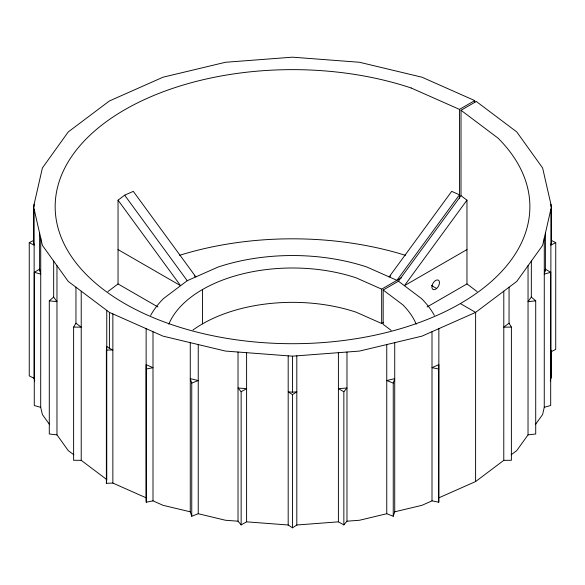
<?xml version="1.0" encoding="UTF-8"?>
<svg xmlns="http://www.w3.org/2000/svg" width="585" height="585" viewBox="0 0 585 585"><rect width="100%" height="100%" fill="white"/><g stroke="black" fill="none" stroke-linecap="round" stroke-linejoin="round"><path stroke-width="0.88" d="M474.728 102.404L474.728 100.583L421.968 77.205L359.519 62.273L292.5 57.176L225.481 62.273L163.032 77.205L109.402 100.964L68.255 131.925L42.391 167.983L33.564 206.673L33.564 242.658L34.135 245.152L34.135 378.341L34.742 381.018M34.135 209.167L34.135 245.152L29.25 242.658L29.25 375.855L34.135 378.341M34.135 206.878L34.135 204.18M34.31 272.303L40.738 274.109L39.612 269.158L34.31 272.303L34.274 405.529L40.701 407.328L42.391 414.546L49.571 424.542M39.612 270.987L39.612 233.174M40.701 407.328L40.738 238.124M73.856 454.801L68.255 450.604L56.972 434.86L56.972 301.677L53.674 297.078L53.674 261.093M56.972 265.692L56.972 301.677L49.286 300.822L49.286 433.997L56.972 434.86M346.978 352.024L346.978 521.191L343.856 524.899L338.401 521.842L296.814 525.001L292.5 527.824L288.186 525.001L246.599 521.842L241.144 524.899L238.022 521.191L225.481 520.255L198.242 513.725L191.756 516.255L190.271 511.816L163.032 505.316L152.999 500.855L146.243 502.208L146.14 497.82L112.861 483.071L106.353 483.305L106.755 479.554L81.22 460.336L73.615 460.278L73.615 327.095L75.955 323.198L75.955 287.213M81.22 291.176L81.22 460.336M106.755 310.386L106.755 479.554M112.861 483.071L112.861 349.896L109.402 348.367L109.402 312.383L68.255 281.422L42.391 245.364L33.564 206.673M112.861 313.911L112.861 349.896L106.353 350.13L106.353 483.305M146.14 328.653L146.14 497.82M152.999 331.695L152.999 500.855M190.271 342.649L190.271 511.816M198.242 344.558L198.242 513.725M238.022 352.024L238.022 521.191M246.599 352.675L246.599 521.842M288.186 355.841L288.186 525.001M292.5 527.824L292.5 394.641L288.186 391.826L292.5 392.155L292.5 356.17L359.519 351.073L421.968 336.141L475.62 312.383L516.767 281.422L542.631 245.364L551.458 206.673L542.631 167.983L516.767 131.925L476.278 101.461L461.024 110.273L461.002 195.675L398.443 281.209L383.182 290.021L383.182 324.375L391.153 330.379M296.814 355.841L296.814 525.001M338.401 352.675L338.401 521.842M386.758 344.558L386.758 513.725L393.244 516.255L394.729 511.816L394.729 342.649M432.001 331.695L432.001 500.855L421.968 505.316L394.729 511.816M438.86 328.653L438.757 502.208L432.001 500.855M474.728 100.583L459.474 109.388L459.474 198.388M438.86 497.82L475.598 481.565L475.62 312.383L460.358 303.571M503.802 291.176L503.78 460.336L475.598 481.565M503.78 460.336L511.385 460.278L511.385 327.095L509.045 323.198L509.067 287.213M528.05 265.692L528.028 434.86L516.745 450.604L511.144 454.801M528.028 434.86L535.714 433.997L535.714 300.822L528.028 301.677L531.326 297.078L531.348 261.093M544.284 238.124L544.262 407.292L542.609 414.546L535.429 424.542M545.41 233.174L545.388 270.987M550.887 209.167L550.865 378.327L550.258 380.996M550.887 206.878L550.887 204.18M551.458 206.673L551.436 242.658L550.865 245.152L555.75 242.658L555.721 349.406L550.836 351.899L551.216 350.247M438.757 369.033L438.86 364.638L432.001 367.68L438.757 369.033L438.757 502.208M106.353 350.13L106.755 346.371L109.402 348.367M550.865 378.327L551.436 375.855L551.406 351.249M393.244 383.073L394.729 378.641L386.758 380.542L393.244 383.073L393.244 516.255M461.002 195.675L466.962 200.165L404.403 285.699L466.962 249.583M343.856 391.723L346.978 388.009L338.401 388.667L343.856 391.723L343.856 524.899M49.286 300.822L53.674 297.078M107.918 291.557L118.038 283.937L118.038 200.165L124.663 195.178L133.3 191.353L195.851 276.888L194.293 275.988M390.707 275.988L389.149 276.888L451.7 191.353L459.474 194.798L396.915 280.332L366.941 267.052A148.89 85.958 0 0 0 218.059 267.052L187.222 280.712L163.559 298.518A148.89 85.958 0 0 0 150.63 315.417M509.045 323.198L503.78 327.161L511.385 327.095M292.5 394.641L296.814 391.826L292.5 392.155M168.787 324.156A127.311 73.498 0 0 1 356.155 277.846L381.661 289.144L401.61 277.626M192.977 330.02A127.311 73.498 0 0 1 356.155 312.2L381.661 323.498L383.182 322.613M427.079 306.964L466.962 283.937L466.962 200.165M241.144 391.723L246.599 388.667L238.022 388.009L241.144 391.723L241.144 524.899M29.25 242.658L33.323 240.581M191.756 383.073L198.242 380.542L190.271 378.641L191.756 383.073L191.756 516.255M550.69 272.31L544.262 274.109L545.388 269.158L550.69 272.31L550.69 405.485L544.262 407.292M386.758 513.725L359.519 520.255L346.978 521.191M146.243 369.033L152.999 367.68L146.14 364.638L146.243 502.208M73.615 327.095L81.22 327.161L75.955 323.198M292.5 356.17L225.481 351.073L163.032 336.141L109.402 312.383M411.182 87.999L459.474 109.388M551.677 240.581L555.75 242.658M431.328 285.421L436.673 288.5A5.397 3.115 -60 0 0 438.377 280.149A5.397 3.115 -60 0 0 432.001 285.809A5.397 3.115 -60 0 0 436.673 288.5M118.038 249.583L180.597 285.699L118.038 200.165M118.038 283.937L157.921 306.964M461.024 110.273L498.076 138.155A237.356 137.036 0 0 1 333.735 341.625A237.356 137.036 0 0 1 58.771 182.871A237.356 137.036 0 0 1 411.211 87.999M466.962 283.937L477.082 291.557M398.443 281.209L421.441 298.518A148.89 85.958 0 0 1 434.37 315.417M383.182 290.021L402.751 304.748A127.311 73.498 0 0 1 416.213 324.156M531.326 297.078L535.714 300.822M124.663 195.178L187.222 280.712M381.661 289.144L381.661 323.498M202.476 289.524L202.476 323.878M179.617 255.309A237.356 137.036 0 0 1 405.383 255.309"/></g></svg>
